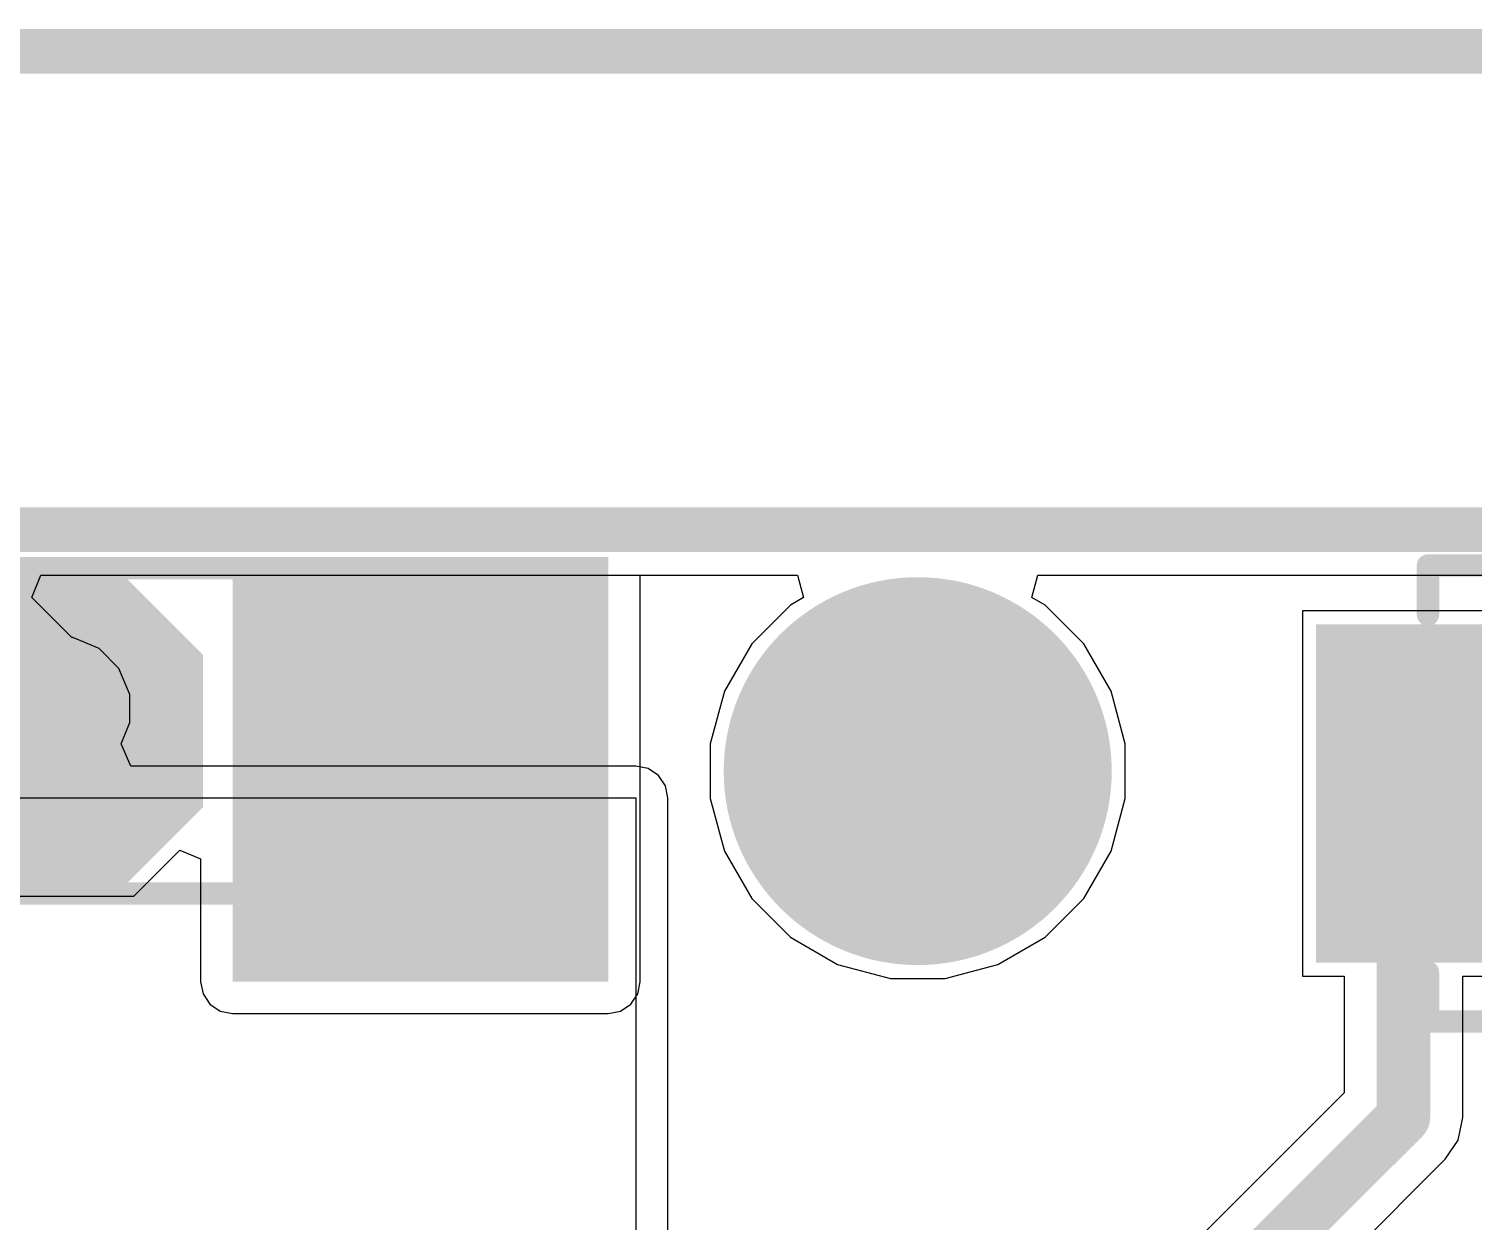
# Model space of a CAD drawing. Header units: millimetres. Extents: x -5.5 to 48.8, y -1.4 to 42.1.
# Drawn here: x 31.78 to 39.98, y 34.78 to 41.55 of the extents above; entities that cross this region are included whole.
import ezdxf

# ---------------------------------------------------------------- set-up
doc = ezdxf.new("R2010")
doc.units = ezdxf.units.MM
for name, color, linetype in [('BottomLayer', 5, 'Continuous'), ('BottomSolder', 6, 'Continuous'), ('Mechanical1', 6, 'Continuous'), ('Mechanical2', 216, 'Continuous'), ('MultiLayer', 9, 'Continuous'), ('PadHoleLayer', 156, 'Continuous'), ('TopLayer', 1, 'Continuous'), ('TopOverlay', 2, 'Continuous'), ('TopPaste', 8, 'Continuous'), ('TopSolder', 216, 'Continuous'), ('ViaHoleLayer', 16, 'Continuous')]:
    doc.layers.add(name, color=color, linetype=linetype)

# ---------------------------------------------------------------- blocks, each defined once
blk = doc.blocks.new('B3U_1000P_19')
at = {"layer": 'TopLayer'}
for points in [[(-2.11, 0.86), (-1.29, 0.86), (-1.29, -0.86), (-2.11, -0.86)], [(1.29, 0.86), (2.11, 0.86), (2.11, -0.86), (1.29, -0.86)]]:
    blk.add_hatch(color=1, dxfattribs=at).paths.add_polyline_path(points)
at = {"layer": 'TopPaste'}
for points in [[(-2.11, 0.86), (-1.29, 0.86), (-1.29, -0.86), (-2.11, -0.86)], [(1.29, 0.86), (2.11, 0.86), (2.11, -0.86), (1.29, -0.86)]]:
    blk.add_hatch(color=8, dxfattribs=at).paths.add_polyline_path(points)
at = {"layer": 'TopSolder'}
for points in [[(-2.2116, 0.9616), (-1.1884, 0.9616), (-1.1884, -0.9616), (-2.2116, -0.9616)], [(1.1884, 0.9616), (2.2116, 0.9616), (2.2116, -0.9616), (1.1884, -0.9616)]]:
    blk.add_hatch(color=216, dxfattribs=at).paths.add_polyline_path(points)
at = {"layer": 'TopOverlay', "const_width": 0.127}
for points in [[(-1.5748, 1.2954), (-1.5748, 1.016)], [(1.5748, 1.2954), (-1.5748, 1.2954)], [(1.5748, 1.2954), (1.5748, 1.016)], [(-1.5748, -1.016), (-1.5748, -1.2954)], [(1.5748, -1.016), (1.5748, -1.2954)], [(1.5748, -1.2954), (-1.5748, -1.2954)]]:
    blk.add_lwpolyline(points, dxfattribs=at)
at = {"layer": 'TopOverlay'}
for points, const_width in [([(-1.6065, 1.2954, 1), (-1.5431, 1.2954, 1)], 0.0635), ([(-1.6065, 1.2954, 1), (-1.5431, 1.2954, 1)], 0.0635), ([(1.5431, 1.2954, 1), (1.6066, 1.2954, 1)], 0.0635), ([(1.5431, 1.2954, 1), (1.6066, 1.2954, 1)], 0.0635), ([(-1.6065, 1.016, 1), (-1.5431, 1.016, 1)], 0.0635), ([(1.5431, 1.016, 1), (1.6066, 1.016, 1)], 0.0635), ([(0.6411, 0, 1), (-0.6411, 0, 1)], 0.254), ([(-0.7046, 0, 1), (-0.5776, 0, 1)], 0.127), ([(0.5776, 0, 1), (0.7046, 0, 1)], 0.127), ([(-1.6065, -1.016, 1), (-1.5431, -1.016, 1)], 0.0635), ([(1.5431, -1.016, 1), (1.6066, -1.016, 1)], 0.0635), ([(-1.6065, -1.2954, 1), (-1.5431, -1.2954, 1)], 0.0635), ([(-1.6065, -1.2954, 1), (-1.5431, -1.2954, 1)], 0.0635), ([(1.5431, -1.2954, 1), (1.6066, -1.2954, 1)], 0.0635), ([(1.5431, -1.2954, 1), (1.6066, -1.2954, 1)], 0.0635)]:
    blk.add_lwpolyline(points, format="xyb", close=True, dxfattribs=dict(at, const_width=const_width))
blk = doc.blocks.new('SMD_PADS__1X8__2_54MM_33')
at = {"layer": 'TopLayer'}
for points in [[(12.381, 0.762), (11.619, 0.762), (11.238, 0.381), (11.238, -0.381), (11.619, -0.762), (12.381, -0.762), (12.762, -0.381), (12.762, 0.381)], [(14.381, 0.762), (13.619, 0.762), (13.238, 0.381), (13.238, -0.381), (13.619, -0.762), (14.381, -0.762), (14.762, -0.381), (14.762, 0.381)]]:
    blk.add_hatch(color=1, dxfattribs=at).paths.add_polyline_path(points)
at = {"layer": 'TopPaste'}
for points in [[(12.381, 0.762), (11.619, 0.762), (11.238, 0.381), (11.238, -0.381), (11.619, -0.762), (12.381, -0.762), (12.762, -0.381), (12.762, 0.381)], [(14.381, 0.762), (13.619, 0.762), (13.238, 0.381), (13.238, -0.381), (13.619, -0.762), (14.381, -0.762), (14.762, -0.381), (14.762, 0.381)]]:
    blk.add_hatch(color=8, dxfattribs=at).paths.add_polyline_path(points)
at = {"layer": 'TopSolder'}
for points in [[(12.4318, 0.8636), (11.5682, 0.8636), (11.1364, 0.4318), (11.1364, -0.4318), (11.5682, -0.8636), (12.4318, -0.8636), (12.8636, -0.4318), (12.8636, 0.4318)], [(14.4318, 0.8636), (13.5682, 0.8636), (13.1364, 0.4318), (13.1364, -0.4318), (13.5682, -0.8636), (14.4318, -0.8636), (14.8636, -0.4318), (14.8636, 0.4318)]]:
    blk.add_hatch(color=216, dxfattribs=at).paths.add_polyline_path(points)
at = {"layer": 'TopOverlay', "const_width": 0.127}
for points in [[(-0.9238, 0.9238), (14.9238, 0.9238)], [(14.9238, -0.9238), (14.9238, 0.9238)], [(-0.9238, -0.9238), (14.9238, -0.9238)]]:
    blk.add_lwpolyline(points, dxfattribs=at)
at = {"layer": 'TopOverlay', "const_width": 0.0635}
for points in [[(14.8921, 0.9238, 1), (14.9556, 0.9238, 1)], [(14.8921, 0.9238, 1), (14.9556, 0.9238, 1)], [(14.8921, -0.9238, 1), (14.9556, -0.9238, 1)], [(14.8921, -0.9238, 1), (14.9556, -0.9238, 1)]]:
    blk.add_lwpolyline(points, format="xyb", close=True, dxfattribs=at)

msp = doc.modelspace()

# ---------------------------------------------------------------- hatches: boundary and pattern name
at = {"layer": 'BottomLayer'}
h = msp.add_hatch(color=5, dxfattribs=at)
edge = h.paths.add_edge_path()
edge.add_arc((36.83, 37.338), 1, 0, 360)
h = msp.add_hatch(color=5, dxfattribs=at)
edge = h.paths.add_edge_path()
edge.add_arc((31.9532, 37.6936), 0.225, 0, 360)
h = msp.add_hatch(color=5, dxfattribs=at)
edge = h.paths.add_edge_path()
edge.add_arc((33.2094, 36.4471), 0.225, 0, 360)
h = msp.add_hatch(color=5, dxfattribs=at)
edge = h.paths.add_edge_path()
edge.add_arc((34.7218, 36.4471), 0.225, 0, 360)
at = {"layer": 'BottomSolder'}
h = msp.add_hatch(color=6, dxfattribs=at)
edge = h.paths.add_edge_path()
edge.add_arc((36.83, 37.338), 1.1016, 0, 360)
at = {"layer": 'MultiLayer'}
h = msp.add_hatch(color=9, dxfattribs=at)
edge = h.paths.add_edge_path()
edge.add_arc((36.83, 37.338), 1, 0, 360)
at = {"layer": 'PadHoleLayer'}
h = msp.add_hatch(color=156, dxfattribs=at)
edge = h.paths.add_edge_path()
edge.add_arc((36.83, 37.338), 1, 0, 360)
at = {"layer": 'TopLayer'}
msp.add_hatch(color=1, dxfattribs=at).paths.add_polyline_path([(32.9393, 36.1419), (35.0729, 36.1419), (35.0729, 38.5549), (32.9393, 38.5549)])
h = msp.add_hatch(color=1, dxfattribs=at)
edge = h.paths.add_edge_path()
edge.add_arc((36.83, 37.338), 1, 0, 360)
h = msp.add_hatch(color=1, dxfattribs=at)
edge = h.paths.add_edge_path()
edge.add_arc((31.9532, 37.6936), 0.225, 0, 360)
h = msp.add_hatch(color=1, dxfattribs=at)
edge = h.paths.add_edge_path()
edge.add_arc((33.2094, 36.4471), 0.225, 0, 360)
h = msp.add_hatch(color=1, dxfattribs=at)
edge = h.paths.add_edge_path()
edge.add_arc((34.7218, 36.4471), 0.225, 0, 360)
at = {"layer": 'TopSolder'}
h = msp.add_hatch(color=216, dxfattribs=at)
edge = h.paths.add_edge_path()
edge.add_arc((36.83, 37.338), 1.1016, 0, 360)
at = {"layer": 'ViaHoleLayer'}
h = msp.add_hatch(color=16, dxfattribs=at)
edge = h.paths.add_edge_path()
edge.add_arc((31.9532, 37.6936), 0.1, 0, 360)
h = msp.add_hatch(color=16, dxfattribs=at)
edge = h.paths.add_edge_path()
edge.add_arc((33.2094, 36.4471), 0.1, 0, 360)
h = msp.add_hatch(color=16, dxfattribs=at)
edge = h.paths.add_edge_path()
edge.add_arc((34.7218, 36.4471), 0.1, 0, 360)

# ---------------------------------------------------------------- linework, layer by layer
at = {"layer": 'BottomLayer'}
for p, q in [((31.7993, 38.3236), (31.8505, 38.4506)), ((31.8505, 38.4506), (36.1475, 38.4506)), ((36.1475, 38.4506), (36.1816, 38.3236)), ((37.4784, 38.3236), (37.5125, 38.4506)), ((37.5125, 38.4506), (48.4456, 38.4506)), ((32.0265, 38.0964), (31.7993, 38.3236)), ((36.1816, 38.3236), (36.1068, 38.2805)), ((37.5532, 38.2805), (37.4784, 38.3236)), ((36.1068, 38.2805), (35.8875, 38.0612)), ((37.7725, 38.0612), (37.5532, 38.2805)), ((32.0333, 38.0964), (32.0265, 38.0964)), ((32.1814, 38.0351), (32.0333, 38.0964)), ((35.8875, 38.0612), (35.7325, 37.7926)), ((37.9275, 37.7926), (37.7725, 38.0612)), ((32.2947, 37.9218), (32.1814, 38.0351)), ((32.356, 37.7737), (32.2947, 37.9218)), ((32.356, 37.6135), (32.356, 37.7737)), ((35.7325, 37.7926), (35.6522, 37.4931)), ((38.0078, 37.4931), (37.9275, 37.7926)), ((32.3065, 37.4939), (32.356, 37.6135)), ((32.3621, 37.3669), (32.3065, 37.4939)), ((35.6522, 37.4931), (35.6522, 37.1829)), ((38.0078, 37.1829), (38.0078, 37.4931)), ((35.2298, 37.3669), (32.3621, 37.3669)), ((35.2992, 37.3531), (35.2298, 37.3669)), ((35.358, 37.3138), (35.2992, 37.3531)), ((35.3973, 37.255), (35.358, 37.3138)), ((35.4111, 37.1856), (35.3973, 37.255)), ((24.0417, 37.1856), (35.2298, 37.1856)), ((35.2298, 37.1856), (35.2298, 33.3248)), ((35.4111, 33.3248), (35.4111, 37.1856)), ((35.6522, 37.1829), (35.7325, 36.8834)), ((37.9275, 36.8834), (38.0078, 37.1829)), ((35.7325, 36.8834), (35.8875, 36.6148)), ((37.7725, 36.6148), (37.9275, 36.8834)), ((35.8875, 36.6148), (36.1068, 36.3955)), ((37.5532, 36.3955), (37.7725, 36.6148)), ((36.1068, 36.3955), (36.3754, 36.2405)), ((37.2846, 36.2405), (37.5532, 36.3955)), ((36.3754, 36.2405), (36.6749, 36.1602)), ((36.9851, 36.1602), (37.2846, 36.2405)), ((36.6749, 36.1602), (36.9851, 36.1602))]:
    msp.add_line(p, q, dxfattribs=at)
at = {"layer": 'BottomLayer', "const_width": 0.3048}
msp.add_lwpolyline([(31.525, 38.1218), (31.9532, 37.6936)], dxfattribs=at)
at = {"layer": 'BottomLayer', "const_width": 0.1524}
msp.add_lwpolyline([(31.877, 37.6936, 1), (32.0294, 37.6936, 1)], format="xyb", close=True, dxfattribs=at)
at = {"layer": 'Mechanical1', "const_width": 0.254}
msp.add_lwpolyline([(30.5604, 41.4274), (48.7046, 41.4274)], dxfattribs=at)
at = {"layer": 'Mechanical2', "const_width": 0.254}
msp.add_lwpolyline([(-1.2954, 38.7096), (48.7046, 38.7096)], dxfattribs=at)
at = {"layer": 'TopLayer'}
for p, q in [((35.2542, 36.1419), (35.2542, 38.4506)), ((35.2542, 38.4506), (36.1475, 38.4506)), ((36.1475, 38.4506), (36.1816, 38.3236)), ((37.4784, 38.3236), (37.5125, 38.4506)), ((37.5125, 38.4506), (42.3349, 38.4506)), ((36.1816, 38.3236), (36.1068, 38.2805)), ((37.5532, 38.2805), (37.4784, 38.3236)), ((36.1068, 38.2805), (35.8875, 38.0612)), ((37.7725, 38.0612), (37.5532, 38.2805)), ((40.19, 38.2488), (39.0144, 38.2488)), ((39.0144, 38.2488), (39.0144, 36.1732)), ((35.8875, 38.0612), (35.7325, 37.7926)), ((37.9275, 37.7926), (37.7725, 38.0612)), ((35.7325, 37.7926), (35.6522, 37.4931)), ((38.0078, 37.4931), (37.9275, 37.7926)), ((35.6522, 37.4931), (35.6522, 37.1829)), ((38.0078, 37.1829), (38.0078, 37.4931)), ((35.6522, 37.1829), (35.7325, 36.8834)), ((37.9275, 36.8834), (38.0078, 37.1829)), ((32.3789, 36.6268), (32.6407, 36.8886)), ((32.6407, 36.8886), (32.758, 36.84)), ((32.758, 36.84), (32.758, 36.1419)), ((35.7325, 36.8834), (35.8875, 36.6148)), ((37.7725, 36.6148), (37.9275, 36.8834)), ((31.4391, 36.6268), (32.3789, 36.6268)), ((35.8875, 36.6148), (36.1068, 36.3955)), ((37.5532, 36.3955), (37.7725, 36.6148)), ((36.1068, 36.3955), (36.3754, 36.2405)), ((37.2846, 36.2405), (37.5532, 36.3955)), ((36.3754, 36.2405), (36.6749, 36.1602)), ((36.9851, 36.1602), (37.2846, 36.2405)), ((39.0144, 36.1732), (39.251, 36.1732)), ((39.251, 36.1732), (39.251, 35.5108)), ((39.9244, 35.3713), (39.9244, 36.1732)), ((39.9244, 36.1732), (40.19, 36.1732)), ((32.758, 36.1419), (32.7718, 36.0725)), ((35.2404, 36.0725), (35.2542, 36.1419)), ((36.6749, 36.1602), (36.9851, 36.1602)), ((32.7718, 36.0725), (32.8111, 36.0137)), ((32.8111, 36.0137), (32.8699, 35.9744)), ((35.1423, 35.9744), (35.2011, 36.0137)), ((35.2011, 36.0137), (35.2404, 36.0725)), ((32.8699, 35.9744), (32.9393, 35.9606)), ((32.9393, 35.9606), (35.0729, 35.9606)), ((35.0729, 35.9606), (35.1423, 35.9744)), ((39.251, 35.5108), (37.9351, 34.1949)), ((39.8987, 35.2425), (39.9244, 35.3713)), ((39.8258, 35.1332), (39.8987, 35.2425)), ((38.3127, 33.6201), (39.8258, 35.1332))]:
    msp.add_line(p, q, dxfattribs=at)
for points, const_width in [([(33.909, 37.5666), (33.9344, 37.592)], 0.254), ([(39.5877, 37.1965), (39.6022, 37.211)], 0.3048), ([(39.5877, 35.3713), (39.5877, 37.1965)], 0.3048), ([(38.0746, 33.8582), (39.5877, 35.3713)], 0.3048)]:
    msp.add_lwpolyline(points, dxfattribs=dict(at, const_width=const_width))
for points, const_width in [([(33.8455, 37.5666, 1), (33.9725, 37.5666, 1)], 0.127), ([(33.8709, 37.592, 1), (33.9979, 37.592, 1)], 0.127), ([(39.5115, 37.1965, 1), (39.6639, 37.1965, 1)], 0.1524), ([(39.5115, 37.1965, 1), (39.6639, 37.1965, 1)], 0.1524), ([(39.526, 37.211, 1), (39.6784, 37.211, 1)], 0.1524), ([(39.5115, 35.3713, 1), (39.6639, 35.3713, 1)], 0.1524), ([(39.5115, 35.3713, 1), (39.6639, 35.3713, 1)], 0.1524)]:
    msp.add_lwpolyline(points, format="xyb", close=True, dxfattribs=dict(at, const_width=const_width))

# ---------------------------------------------------------------- block references
msp.add_blockref('SMD_PADS__1X8__2_54MM_33', (19.909, 37.5666))
at = {"rotation": 180}
msp.add_blockref('B3U_1000P_19', (41.3022, 37.211), dxfattribs=at)

doc.saveas('drawing.dxf')
